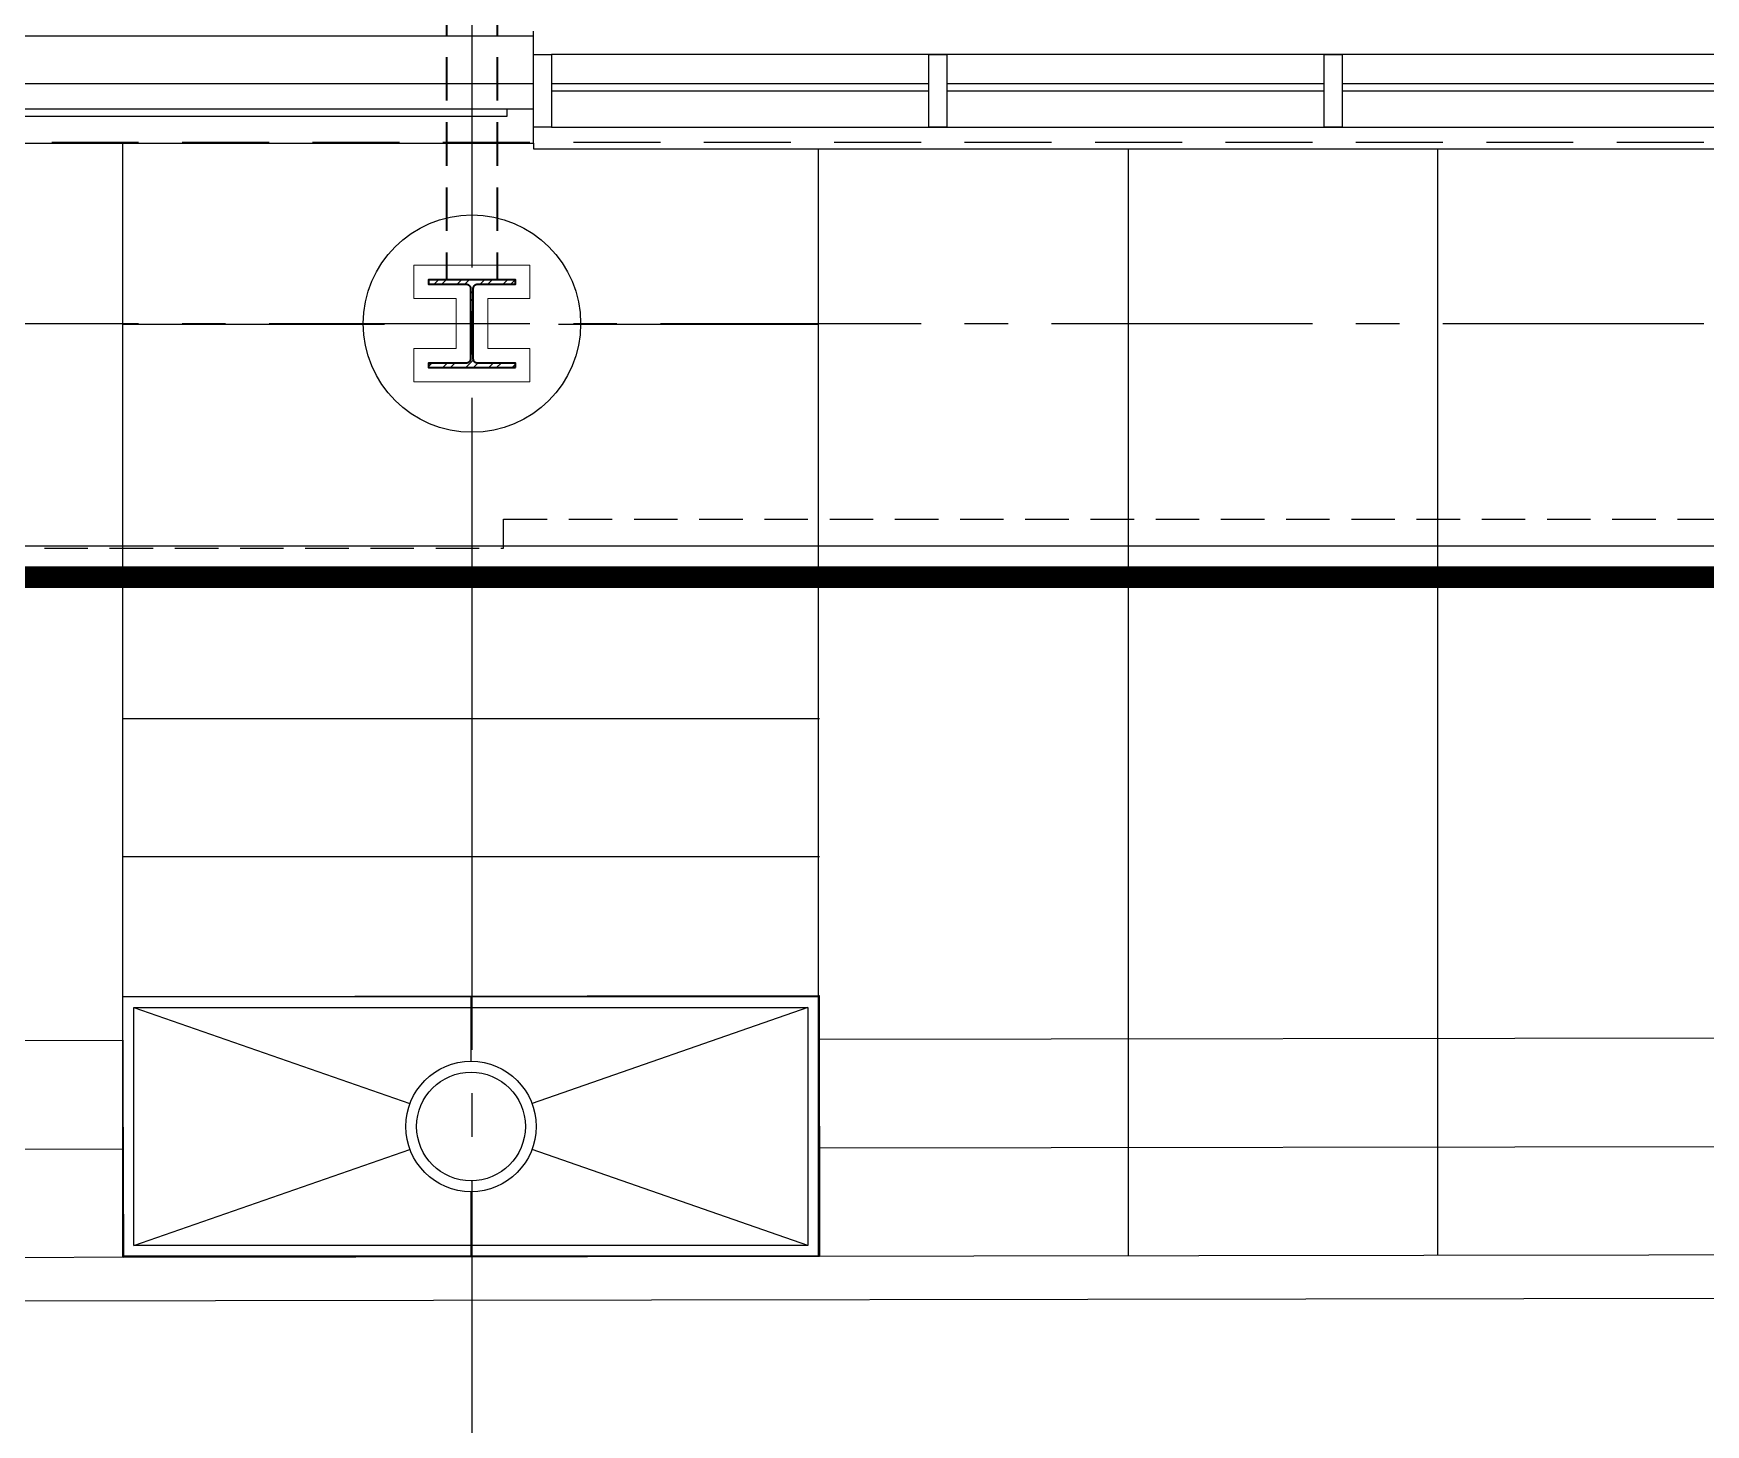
# Model space of a CAD drawing. Header units: inches. Extents: x 5931 to 10048, y 0 to 3185.
# Drawn here: x 7059.5 to 7290.3, y 692.3 to 884.3 of the extents above; entities that cross this region are included whole.
import ezdxf

# ---------------------------------------------------------------- set-up
doc = ezdxf.new("R2010")
doc.units = ezdxf.units.IN
doc.header["$LTSCALE"] = 48
doc.header["$MEASUREMENT"] = 0
for name, pattern in [('CENTER2', [1.125, 0.75, -0.125, 0.125, -0.125]), ('HIDDEN', [0.375, 0.25, -0.125]), ('HIDDEN2', [0.1875, 0.125, -0.0625]), ('PHANTOM2', [1.25, 0.625, -0.125, 0.125, -0.125, 0.125, -0.125])]:
    doc.linetypes.add(name, pattern=pattern)
for name, color, linetype in [('_0_Objects', 8, 'Continuous'), ('A-Flor-Case', 8, 'Continuous'), ('A-Flor-Soffit', 8, 'HIDDEN2'), ('A-Glaz', 8, 'Continuous'), ('A-Glaz-Sill', 8, 'Continuous'), ('A-Grid(3-32)', 8, 'CENTER2'), ('A-Site-Pave', 8, 'Continuous'), ('A-Site-Property', 8, 'PHANTOM2'), ('A-Site-Setback', 8, 'HIDDEN'), ('A-Wall-Full', 8, 'Continuous'), ('A-Wall-Hatch', 8, 'Continuous')]:
    doc.layers.add(name, color=color, linetype=linetype)
for name, color, linetype, lineweight in [('A-Detl-Hatch', 8, 'Continuous', 18), ('S-Detl-Hatch', 8, 'Continuous', 18), ('S-Detl-Wide', 8, 'Continuous', 35)]:
    doc.layers.add(name, color=color, linetype=linetype, lineweight=lineweight)

# ---------------------------------------------------------------- blocks, each defined once
blk = doc.blocks.new('1ST FLOOR CORE & SHELL')
at = {"layer": 'A-Flor-Case'}
for p, q in [((3113, -9172.85), (3113, -9173.63)), ((3113, -9173.63), (4373.5, -9173.63))]:
    blk.add_line(p, q, dxfattribs=at)
at = {"layer": 'A-Flor-Soffit'}
blk.add_lwpolyline([(2321, -8520.75), (2316.5, -8520.75), (2316.5, -9228.75), (3108.87, -9228.75), (3108.87, -9224.75), (4240.5, -9224.75), (4240.5, -9222.63), (4656.87, -9222.63), (4656.87, -9224.75), (5704.5, -9224.75), (5704.5, -8756.75), (5700, -8756.75)], dxfattribs=at)
at = {"layer": 'A-Glaz'}
for p, q in [((3115.5, -9164.62), (3167.57, -9164.62)), ((3115.5, -9165.62), (3167.57, -9165.62)), ((3170.07, -9164.62), (3222.13, -9164.62)), ((3170.07, -9165.62), (3222.13, -9165.62)), ((3224.61, -9164.62), (3276.7, -9164.62)), ((3224.61, -9165.62), (3276.7, -9165.62))]:
    blk.add_line(p, q, dxfattribs=at)
for points in [[(3113, -9170.62), (3113, -9160.62), (3115.48, -9160.62), (3115.48, -9170.62)], [(3167.57, -9170.62), (3167.57, -9160.62), (3170.05, -9160.62), (3170.05, -9170.62)], [(3222.13, -9170.62), (3222.13, -9160.62), (3224.61, -9160.62), (3224.61, -9170.62)]]:
    blk.add_lwpolyline(points, close=True, dxfattribs=at)
at = {"layer": 'A-Glaz-Sill'}
for p, q in [((4368.02, -9160.62), (3115.48, -9160.62)), ((3115.48, -9170.62), (4368.02, -9170.62))]:
    blk.add_line(p, q, dxfattribs=at)
at = {"layer": 'A-Wall-Full'}
for p, q in [((3113, -9172.85), (3113, -9157.38)), ((2780.98, -9172.85), (3113, -9172.85))]:
    blk.add_line(p, q, dxfattribs=at)
blk.add_circle((3104.5, -9197.75), 15, dxfattribs=at)
at = {"layer": 'A-Wall-Hatch'}
for p, q in [((2785.73, -9158), (3113, -9158)), ((2785.73, -9164.62), (3113, -9164.62)), ((2785.1, -9168.12), (3113, -9168.12)), ((3109.37, -9169.13), (3109.37, -9168.12)), ((2784.1, -9169.13), (3109.37, -9169.13))]:
    blk.add_line(p, q, dxfattribs=at)
blk = doc.blocks.new('*U10')
at = {"layer": 'A-Detl-Hatch'}
h = blk.add_hatch(dxfattribs=at)
h.set_pattern_fill('ANSI32', color=256, scale=6, style=0)
h.set_pattern_definition([(45, (0, -6.06), (-1.591, 1.591), []), (45, (1.0607, -6.06), (-1.591, 1.591), [])])
edge = h.paths.add_edge_path()
edge.add_line((6, -12.12), (6, -11.515))
edge.add_line((6, -11.515), (0.795, -11.515))
edge.add_arc((0.795, -10.915), 0.6, 180, 270, ccw=False)
edge.add_line((0.195, -10.915), (0.195, -1.205))
edge.add_arc((0.795, -1.205), 0.6, 90, 180, ccw=False)
edge.add_line((0.795, -0.605), (6, -0.605))
edge.add_line((6, -0.605), (6, 0))
edge.add_line((6, 0), (-6, 0))
edge.add_line((-6, 0), (-6, -0.605))
edge.add_line((-6, -0.605), (-0.795, -0.605))
edge.add_arc((-0.795, -1.205), 0.6, 0, 90, ccw=False)
edge.add_line((-0.195, -1.205), (-0.195, -10.915))
edge.add_arc((-0.795, -10.915), 0.6, 270, 360, ccw=False)
edge.add_line((-0.795, -11.515), (-6, -11.515))
edge.add_line((-6, -11.515), (-6, -12.12))
edge.add_line((-6, -12.12), (6, -12.12))
at = {"linetype": 'ByBlock'}
blk.add_lwpolyline([(6, -12.12), (6, -11.515), (0.795, -11.515, -0.4142136), (0.195, -10.915), (0.195, -1.205, -0.4142136), (0.795, -0.605), (6, -0.605), (6, 0), (-6, 0), (-6, -0.605), (-0.795, -0.605, -0.4142136), (-0.195, -1.205), (-0.195, -10.915, -0.4142136), (-0.795, -11.515), (-6, -11.515), (-6, -12.12)], format="xyb", close=True, dxfattribs=at)
blk = doc.blocks.new('W12X65')
at = {"layer": 'S-Detl-Hatch'}
blk.add_lwpolyline([(13860.59, -7310.28), (13860.59, -7305.67), (13854.79, -7305.67), (13854.79, -7298.76), (13860.59, -7298.76), (13860.59, -7294.16), (13844.59, -7294.16), (13844.59, -7298.76), (13850.4, -7298.76), (13850.4, -7305.67), (13844.59, -7305.67), (13844.59, -7310.28)], close=True, dxfattribs=at)
at = {"layer": 'S-Detl-Wide'}
blk.add_blockref('*U10', (13852.59, -7296.16), dxfattribs=at)
blk = doc.blocks.new('1ST FLOOR - STRUCTURAL GRID')
at = {"layer": 'A-Grid(3-32)'}
for p, q in [((3104.5, -7426.01), (3104.5, -9520.75)), ((2104.5, -9197.75), (5927.38, -9197.75))]:
    blk.add_line(p, q, dxfattribs=at)
at = {"layer": 'S-Detl-Wide', "linetype": 'HIDDEN2'}
for p, q in [((3101, -8998.95), (3101, -9191.69)), ((3108, -8998.95), (3108, -9191.69))]:
    blk.add_line(p, q, dxfattribs=at)
blk.add_blockref('W12X65', (-10748.1, -1895.53))
blk = doc.blocks.new('SITE PLAN')
at = {"layer": 'A-Site-Pave'}
for p, q in [((9285.91, -2802.65), (9285.91, -2793.72)), ((9239.38, -2795.22), (9277.48, -2808.48)), ((9332.38, -2795.22), (9294.33, -2808.48)), ((9239.38, -2828.06), (9277.48, -2814.82)), ((9332.38, -2828.06), (9294.33, -2814.82)), ((9285.91, -2829.56), (9285.91, -2820.65)), ((9603.69, -2835.19), (8375.7, -2836.97))]:
    blk.add_line(p, q, dxfattribs=at)
at = {"layer": 'A-Site-Pave', "flags": 128}
for points in [[(8830.02, -2675.91), (9294.54, -2675.91)], [(9237.88, -2829.72), (9237.88, -2675.79)], [(9286.02, -2675.91), (9286.02, -2688.91)], [(9333.88, -2829.58), (9333.88, -2676.68)], [(9376.66, -2829.52), (9376.66, -2676.68)], [(9419.32, -2829.45), (9419.32, -2676.68)], [(9237.88, -2700.91), (9273.99, -2700.91)], [(9297.99, -2700.91), (9333.88, -2700.91)], [(9286.02, -2712.91), (9286.02, -2793.65)], [(8822.52, -2731.48), (10416.02, -2731.48)], [(9333.99, -2755.35), (9237.96, -2755.35)], [(9333.99, -2774.44), (9237.96, -2774.44)], [(9117.97, -2799.89), (9237.9, -2799.72)], [(9333.97, -2799.58), (9461.97, -2799.39)], [(9117.98, -2814.89), (9237.98, -2814.72)], [(9333.98, -2814.58), (9461.98, -2814.39)], [(9603.67, -2829.19), (8858.52, -2830.27)]]:
    blk.add_lwpolyline(points, dxfattribs=at)
for points in [[(9237.88, -2793.72), (9333.96, -2793.58), (9334.02, -2829.58), (9238.02, -2829.72)], [(9237.88, -2793.72), (9333.88, -2793.72), (9333.88, -2829.56), (9237.88, -2829.56)], [(9239.38, -2795.22), (9332.38, -2795.22), (9332.38, -2828.06), (9239.38, -2828.06)]]:
    blk.add_lwpolyline(points, close=True, dxfattribs=at)
at = {"layer": 'A-Site-Pave'}
for radius in [9, 7.5]:
    blk.add_circle((9285.91, -2811.65), radius, dxfattribs=at)

msp = doc.modelspace()

# ---------------------------------------------------------------- linework, layer by layer
at = {"layer": 'A-Site-Property', "const_width": 3}
msp.add_lwpolyline([(6860, 809.26, 0.000391), (6716, 809.14, 0.00127), (6248, 807.22), (6248, 1671.99), (6248, 2571.99), (9651.75, 1937.56, 0.002707), (9800, 1910.76), (9800, 809.26), (6860, 809.26)], format="xyb", dxfattribs=at)
at = {"layer": 'A-Site-Setback'}
msp.add_lwpolyline([(9036, 869.26), (6800, 869.26, 0.00067), (6715.91, 869.14, 0.001041), (6332, 867.74), (6332, 1671.99), (6332, 2312.2)], format="xyb", dxfattribs=at)

# ---------------------------------------------------------------- block references
at = {"layer": '_0_Objects', "linetype": 'HIDDEN'}
msp.add_blockref('1ST FLOOR - STRUCTURAL GRID', (4015.5, 10042.01), dxfattribs=at)
at = {"layer": '_0_Objects'}
for name, p in [('1ST FLOOR CORE & SHELL', (4015.5, 10042.01)), ('SITE PLAN', (-2166.04, 3545.07))]:
    msp.add_blockref(name, p, dxfattribs=at)

doc.saveas('drawing.dxf')
